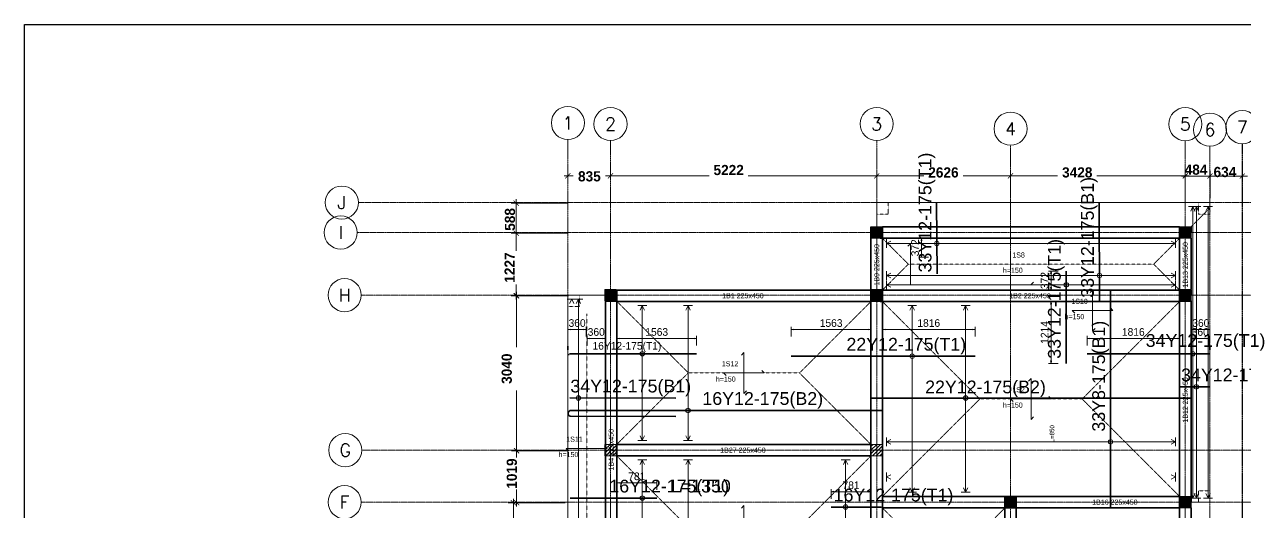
# Model space of a CAD drawing. Header units: inches. Extents: x 23 to 2032867, y 13 to 664695.
# Drawn here: x 1996933 to 2020849, y 361770 to 371302 of the extents above; entities that cross this region are included whole.
import ezdxf
from ezdxf.enums import TextEntityAlignment as Align

# ---------------------------------------------------------------- set-up
doc = ezdxf.new("R2010")
doc.units = ezdxf.units.IN
doc.header["$MEASUREMENT"] = 0
doc.linetypes.add('CENTER2', pattern=[0.7, 0.5, -0.1, 0, -0.1])
doc.linetypes.add('HIDDEN2', pattern=[0.1875, 0.125, -0.0625])
for name, color, linetype, lineweight in [('Axis_1', 8, 'CENTER2', 0), ('Axis_2', 8, 'CENTER2', 0), ('AxisBalloons_1', 150, 'ByLayer', 0), ('AxisBalloons_2', 150, 'ByLayer', 0), ('AxisText_1', 18, 'ByLayer', 0), ('AxisText_2', 18, 'ByLayer', 0), ('BeamText', 96, 'ByLayer', 0), ('ColHatch', 11, 'ByLayer', 0), ('Column', 1, 'ByLayer', 0), ('Dim', 5, 'ByLayer', 0), ('RBar_BOT', 18, 'ByLayer', 0), ('RBar_TOP', 18, 'ByLayer', 0), ('RBarLabel_TOP', 6, 'ByLayer', 0), ('RBarLenText_TOP', 8, 'ByLayer', 0), ('RBarSpanLines', 5, 'ByLayer', 0), ('S-_ANOT----_D', 5, 'ByLayer', 0), ('Slab', 5, 'ByLayer', 0), ('SlabEdge', 5, 'ByLayer', 0), ('SlabText', 5, 'ByLayer', 0), ('SlabYieldLine', 11, 'HIDDEN2', 0), ('TRColumn', 5, 'HIDDEN2', 0)]:
    doc.layers.add(name, color=color, linetype=linetype, lineweight=lineweight)
for name, color, linetype in [('BEAM', 5, 'Continuous'), ('Dimensioning - General', 7, 'Continuous'), ('dimensions', 1, 'Continuous')]:
    doc.layers.add(name, color=color, linetype=linetype)
doc.styles.add('AxisText_1', font='ROMANC', dxfattribs={"height": 50})
doc.styles.add('AxisText_2', font='ROMANC', dxfattribs={"height": 50})
doc.styles.add('BeamText', font='TXT', dxfattribs={"height": 1000})
doc.styles.add('City', font='cityb___.ttf', dxfattribs={"height": 200})
doc.styles.add('Dim', font='TXT', dxfattribs={"height": 1000})
doc.styles.add('RBarLabel_TOP', font='TXT', dxfattribs={"height": 20})
doc.styles.add('RBarLenText_TOP', font='TXT', dxfattribs={"height": 17.5})
doc.styles.add('SlabText', font='TXT', dxfattribs={"height": 1000})
doc.styles.get("Standard").update_dxf_attribs({"font": 'arial.ttf'})
doc.dimstyles.new('Copy of atus', dxfattribs={"dimtxt": 250, "dimasz": 100, "dimexe": 100, "dimexo": 100, "dimgap": 100, "dimtad": 1, "dimdec": 0, "dimdsep": 46, "dimtxsty": 'City', "dimblk1": 'ARCHTICK', "dimblk2": 'ARCHTICK', "dimsah": 1, "dimcen": 0, "dimdle": 75, "dimclrd": 6, "dimclre": 6, "dimclrt": 5, "dimadec": 0, "dimazin": 0, "dimtfac": 1, "dimtdec": 0, "dimtix": 1, "dimtmove": 2, "dimatfit": 3, "dimldrblk": 'ARCHTICK', "dimfxl": 100, "dimtolj": 1, "dimtzin": 0, "dimlwd": 5, "dimlwe": 5, "dimarcsym": 0})

# ---------------------------------------------------------------- blocks, each defined once
blk = doc.blocks.new('PCDIM_ARROW')
at = {"layer": 'Dim'}
blk.add_hatch(color=256, dxfattribs=at).paths.add_polyline_path([(0, 0), (-1, 0.1667), (-1, -0.1667)], flags=0)
blk.add_hatch(color=256, dxfattribs=at).paths.add_polyline_path([(0, 0), (-1, 0.1667), (-1, -0.1667)], flags=0)
blk.add_hatch(color=256, dxfattribs=at).paths.add_polyline_path([(0, 0), (-1, 0.1667), (-1, -0.1667)], flags=0)
blk.add_hatch(color=256, dxfattribs=at).paths.add_polyline_path([(0, 0), (-1, 0.1667), (-1, -0.1667)], flags=0)
at = {"layer": 'S-_ANOT----_D'}
blk.add_hatch(color=256, dxfattribs=at).paths.add_polyline_path([(0, 0), (-1, 0.1667), (-1, -0.1667)], flags=0)
blk.add_hatch(color=256, dxfattribs=at).paths.add_polyline_path([(0, 0), (-1, 0.1667), (-1, -0.1667)], flags=0)
at = {"layer": 'Dim'}
blk.add_lwpolyline([(0, 0), (-1, 0.1667), (-1, -0.1667)], close=True, dxfattribs=at)
blk.add_lwpolyline([(0, 0), (-1, 0.1667), (-1, -0.1667)], close=True, dxfattribs=at)
blk.add_lwpolyline([(0, 0), (-1, 0.1667), (-1, -0.1667)], close=True, dxfattribs=at)
blk.add_lwpolyline([(0, 0), (-1, 0.1667), (-1, -0.1667)], close=True, dxfattribs=at)
at = {"layer": 'S-_ANOT----_D'}
blk.add_lwpolyline([(0, 0), (-1, 0.1667), (-1, -0.1667)], close=True, dxfattribs=at)
blk.add_lwpolyline([(0, 0), (-1, 0.1667), (-1, -0.1667)], close=True, dxfattribs=at)
blk = doc.blocks.new('_ArchTick')
at = {"color": 0, "linetype": 'ByBlock', "const_width": 0.15}
blk.add_lwpolyline([(-0.5, -0.5), (0.5, 0.5)], dxfattribs=at)
blk = doc.blocks.new('*D261')
at = {"layer": 'Defpoints', "color": 0, "linetype": 'Continuous', "transparency": 16777216}
for p in [(2007595, 368336), (2008430, 368333), (2008430, 368265)]:
    blk.add_point(p, dxfattribs=at)
at = {"layer": 'Dimensioning - General', "color": 6, "linetype": 'Continuous', "lineweight": 5, "transparency": 16777216}
for p, q in [((2007520, 368333), (2007700, 368333)), ((2008505, 368333), (2008333, 368333))]:
    blk.add_line(p, q, dxfattribs=at)
at = {"layer": 'Dimensioning - General', "color": 6, "lineweight": 5, "transparency": 16777216}
for p, q in [((2008430, 368365), (2008430, 368433)), ((2007595, 368236), (2007595, 368233))]:
    blk.add_line(p, q, dxfattribs=at)
at = {"layer": 'Dimensioning - General', "color": 6, "linetype": 'Continuous', "lineweight": 5, "transparency": 16777216, "xscale": 100, "yscale": 100, "zscale": 100, "rotation": 180}
blk.add_blockref('_ArchTick', (2007595, 368333), dxfattribs=at)
at = {"layer": 'Dimensioning - General', "color": 6, "linetype": 'Continuous', "lineweight": 5, "transparency": 16777216, "xscale": 100, "yscale": 100, "zscale": 100}
blk.add_blockref('_ArchTick', (2008430, 368333), dxfattribs=at)
at = {"layer": 'Dimensioning - General', "color": 5, "linetype": 'Continuous', "lineweight": 20, "transparency": 16777216, "insert": (2008016, 368322), "char_height": 200, "attachment_point": 5, "style": 'City'}
blk.add_mtext('\\A1;835', dxfattribs=at)
blk = doc.blocks.new('*D262')
at = {"layer": 'Defpoints', "color": 0, "linetype": 'Continuous', "transparency": 16777216}
for p in [(2008430, 368336), (2013652, 368333), (2013652, 367798)]:
    blk.add_point(p, dxfattribs=at)
at = {"layer": 'Dimensioning - General', "color": 6, "linetype": 'Continuous', "lineweight": 5, "transparency": 16777216}
for p, q in [((2008355, 368333), (2010366, 368333)), ((2013727, 368333), (2011130, 368333))]:
    blk.add_line(p, q, dxfattribs=at)
at = {"layer": 'Dimensioning - General', "color": 6, "lineweight": 5, "transparency": 16777216}
for p, q in [((2013652, 367898), (2013652, 368433)), ((2008430, 368236), (2008430, 368233))]:
    blk.add_line(p, q, dxfattribs=at)
at = {"layer": 'Dimensioning - General', "color": 6, "linetype": 'Continuous', "lineweight": 5, "transparency": 16777216, "xscale": 100, "yscale": 100, "zscale": 100, "rotation": 180}
blk.add_blockref('_ArchTick', (2008430, 368333), dxfattribs=at)
at = {"layer": 'Dimensioning - General', "color": 6, "linetype": 'Continuous', "lineweight": 5, "transparency": 16777216, "xscale": 100, "yscale": 100, "zscale": 100}
blk.add_blockref('_ArchTick', (2013652, 368333), dxfattribs=at)
at = {"layer": 'Dimensioning - General', "color": 5, "linetype": 'Continuous', "lineweight": 20, "transparency": 16777216, "insert": (2010748, 368446), "char_height": 200, "attachment_point": 5, "style": 'City'}
blk.add_mtext('\\A1;5222', dxfattribs=at)
blk = doc.blocks.new('*D263')
at = {"layer": 'Defpoints', "color": 0, "linetype": 'Continuous', "transparency": 16777216}
for p in [(2013652, 368336), (2016278, 368333), (2016278, 367798)]:
    blk.add_point(p, dxfattribs=at)
at = {"layer": 'Dimensioning - General', "color": 6, "linetype": 'Continuous', "lineweight": 5, "transparency": 16777216}
for p, q in [((2013577, 368333), (2014576, 368333)), ((2016353, 368333), (2015345, 368333))]:
    blk.add_line(p, q, dxfattribs=at)
at = {"layer": 'Dimensioning - General', "color": 6, "lineweight": 5, "transparency": 16777216}
for p, q in [((2016278, 367898), (2016278, 368433)), ((2013652, 368236), (2013652, 368233))]:
    blk.add_line(p, q, dxfattribs=at)
at = {"layer": 'Dimensioning - General', "color": 6, "linetype": 'Continuous', "lineweight": 5, "transparency": 16777216, "xscale": 100, "yscale": 100, "zscale": 100, "rotation": 180}
blk.add_blockref('_ArchTick', (2013652, 368333), dxfattribs=at)
at = {"layer": 'Dimensioning - General', "color": 6, "linetype": 'Continuous', "lineweight": 5, "transparency": 16777216, "xscale": 100, "yscale": 100, "zscale": 100}
blk.add_blockref('_ArchTick', (2016278, 368333), dxfattribs=at)
at = {"layer": 'Dimensioning - General', "color": 5, "linetype": 'Continuous', "lineweight": 20, "transparency": 16777216, "insert": (2014961, 368399), "char_height": 200, "attachment_point": 5, "style": 'City'}
blk.add_mtext('\\A1;2626', dxfattribs=at)
blk = doc.blocks.new('*D264')
at = {"layer": 'Defpoints', "color": 0, "linetype": 'Continuous', "transparency": 16777216}
for p in [(2016278, 368336), (2019706, 368333), (2019706, 367798)]:
    blk.add_point(p, dxfattribs=at)
at = {"layer": 'Dimensioning - General', "color": 6, "linetype": 'Continuous', "lineweight": 5, "transparency": 16777216}
for p, q in [((2016203, 368333), (2017200, 368333)), ((2019781, 368333), (2017973, 368333))]:
    blk.add_line(p, q, dxfattribs=at)
at = {"layer": 'Dimensioning - General', "color": 6, "lineweight": 5, "transparency": 16777216}
for p, q in [((2019706, 367898), (2019706, 368433)), ((2016278, 368236), (2016278, 368233))]:
    blk.add_line(p, q, dxfattribs=at)
at = {"layer": 'Dimensioning - General', "color": 6, "linetype": 'Continuous', "lineweight": 5, "transparency": 16777216, "xscale": 100, "yscale": 100, "zscale": 100, "rotation": 180}
blk.add_blockref('_ArchTick', (2016278, 368333), dxfattribs=at)
at = {"layer": 'Dimensioning - General', "color": 6, "linetype": 'Continuous', "lineweight": 5, "transparency": 16777216, "xscale": 100, "yscale": 100, "zscale": 100}
blk.add_blockref('_ArchTick', (2019706, 368333), dxfattribs=at)
at = {"layer": 'Dimensioning - General', "color": 5, "linetype": 'Continuous', "lineweight": 20, "transparency": 16777216, "insert": (2017586, 368399), "char_height": 200, "attachment_point": 5, "style": 'City'}
blk.add_mtext('\\A1;3428', dxfattribs=at)
blk = doc.blocks.new('*D265')
at = {"layer": 'Defpoints', "color": 0, "linetype": 'Continuous', "transparency": 16777216}
for p in [(2019706, 368330), (2020190, 368328), (2020190, 367798)]:
    blk.add_point(p, dxfattribs=at)
at = {"layer": 'Dimensioning - General', "color": 6, "linetype": 'Continuous', "lineweight": 5, "transparency": 16777216}
blk.add_line((2019631, 368328), (2020265, 368328), dxfattribs=at)
at = {"layer": 'Dimensioning - General', "color": 6, "lineweight": 5, "transparency": 16777216}
for p, q in [((2020190, 367898), (2020190, 368428)), ((2019706, 368230), (2019706, 368228))]:
    blk.add_line(p, q, dxfattribs=at)
at = {"layer": 'Dimensioning - General', "color": 6, "linetype": 'Continuous', "lineweight": 5, "transparency": 16777216, "xscale": 100, "yscale": 100, "zscale": 100, "rotation": 180}
blk.add_blockref('_ArchTick', (2019706, 368328), dxfattribs=at)
at = {"layer": 'Dimensioning - General', "color": 6, "linetype": 'Continuous', "lineweight": 5, "transparency": 16777216, "xscale": 100, "yscale": 100, "zscale": 100}
blk.add_blockref('_ArchTick', (2020190, 368328), dxfattribs=at)
at = {"layer": 'Dimensioning - General', "color": 5, "linetype": 'Continuous', "lineweight": 20, "transparency": 16777216, "insert": (2019916, 368453), "char_height": 200, "attachment_point": 5, "style": 'City'}
blk.add_mtext('\\A1;484', dxfattribs=at)
blk = doc.blocks.new('*D266')
at = {"layer": 'Defpoints', "color": 0, "linetype": 'Continuous', "transparency": 16777216}
for p in [(2020190, 368330), (2020824, 368328), (2020824, 367798)]:
    blk.add_point(p, dxfattribs=at)
at = {"layer": 'Dimensioning - General', "color": 6, "linetype": 'Continuous', "lineweight": 5, "transparency": 16777216}
for p, q in [((2020190, 368328), (2020090, 368328)), ((2020190, 368328), (2020824, 368328)), ((2020824, 368328), (2020924, 368328))]:
    blk.add_line(p, q, dxfattribs=at)
at = {"layer": 'Dimensioning - General', "color": 6, "lineweight": 5, "transparency": 16777216}
for p, q in [((2020824, 367898), (2020824, 368428)), ((2020190, 368230), (2020190, 368228))]:
    blk.add_line(p, q, dxfattribs=at)
at = {"layer": 'Dimensioning - General', "color": 6, "linetype": 'Continuous', "lineweight": 5, "transparency": 16777216, "xscale": 100, "yscale": 100, "zscale": 100}
blk.add_blockref('_ArchTick', (2020190, 368328), dxfattribs=at)
at = {"layer": 'Dimensioning - General', "color": 6, "linetype": 'Continuous', "lineweight": 5, "transparency": 16777216, "xscale": 100, "yscale": 100, "zscale": 100, "rotation": 180}
blk.add_blockref('_ArchTick', (2020824, 368328), dxfattribs=at)
at = {"layer": 'Dimensioning - General', "color": 5, "linetype": 'Continuous', "lineweight": 20, "transparency": 16777216, "insert": (2020483, 368407), "char_height": 200, "attachment_point": 5, "style": 'City'}
blk.add_mtext('\\A1;634', dxfattribs=at)
blk = doc.blocks.new('*D267')
at = {"layer": 'Defpoints', "color": 0, "linetype": 'Continuous', "transparency": 16777216}
for p in [(2006579, 367798), (2007695, 367798), (2007595, 367210)]:
    blk.add_point(p, dxfattribs=at)
at = {"layer": 'Dimensioning - General', "color": 6, "linetype": 'Continuous', "lineweight": 5, "transparency": 16777216}
blk.add_line((2006579, 367135), (2006579, 367873), dxfattribs=at)
at = {"layer": 'Dimensioning - General', "color": 6, "lineweight": 5, "transparency": 16777216}
for p, q in [((2007595, 367798), (2006479, 367798)), ((2007495, 367210), (2006479, 367210))]:
    blk.add_line(p, q, dxfattribs=at)
at = {"layer": 'Dimensioning - General', "color": 6, "linetype": 'Continuous', "lineweight": 5, "transparency": 16777216, "xscale": 100, "yscale": 100, "zscale": 100}
for p, rotation in [((2006579, 367798), 90), ((2006579, 367210), 270)]:
    blk.add_blockref('_ArchTick', p, dxfattribs=dict(at, rotation=rotation))
at = {"layer": 'Dimensioning - General', "color": 5, "linetype": 'Continuous', "lineweight": 20, "transparency": 16777216, "insert": (2006459, 367479), "char_height": 200, "attachment_point": 5, "rotation": 90, "style": 'City'}
blk.add_mtext('\\A1;588', dxfattribs=at)
blk = doc.blocks.new('*D268')
at = {"layer": 'Defpoints', "color": 0, "linetype": 'Continuous', "transparency": 16777216}
for p in [(2006579, 367210), (2007695, 367210), (2007595, 365983)]:
    blk.add_point(p, dxfattribs=at)
at = {"layer": 'Dimensioning - General', "color": 6, "lineweight": 5, "transparency": 16777216}
for p, q in [((2007595, 367210), (2006479, 367210)), ((2007495, 365983), (2006479, 365983))]:
    blk.add_line(p, q, dxfattribs=at)
at = {"layer": 'Dimensioning - General', "color": 6, "linetype": 'Continuous', "lineweight": 5, "transparency": 16777216}
for p, q in [((2006579, 367285), (2006579, 366865)), ((2006579, 365908), (2006579, 366205))]:
    blk.add_line(p, q, dxfattribs=at)
at = {"layer": 'Dimensioning - General', "color": 6, "linetype": 'Continuous', "lineweight": 5, "transparency": 16777216, "xscale": 100, "yscale": 100, "zscale": 100}
for p, rotation in [((2006579, 367210), 90), ((2006579, 365983), 270)]:
    blk.add_blockref('_ArchTick', p, dxfattribs=dict(at, rotation=rotation))
at = {"layer": 'Dimensioning - General', "color": 5, "linetype": 'Continuous', "lineweight": 20, "transparency": 16777216, "insert": (2006451, 366535), "char_height": 200, "attachment_point": 5, "rotation": 90, "style": 'City'}
blk.add_mtext('\\A1;1227', dxfattribs=at)
blk = doc.blocks.new('*D269')
at = {"layer": 'Defpoints', "color": 0, "linetype": 'Continuous', "transparency": 16777216}
for p in [(2006588, 365983), (2007704, 365983), (2007595, 362944)]:
    blk.add_point(p, dxfattribs=at)
at = {"layer": 'Dimensioning - General', "color": 6, "lineweight": 5, "transparency": 16777216}
for p, q in [((2007604, 365983), (2006488, 365983)), ((2007495, 362944), (2006488, 362944))]:
    blk.add_line(p, q, dxfattribs=at)
at = {"layer": 'Dimensioning - General', "color": 6, "linetype": 'Continuous', "lineweight": 5, "transparency": 16777216}
for p, q in [((2006588, 366058), (2006588, 364977)), ((2006588, 362869), (2006588, 364127))]:
    blk.add_line(p, q, dxfattribs=at)
at = {"layer": 'Dimensioning - General', "color": 6, "linetype": 'Continuous', "lineweight": 5, "transparency": 16777216, "xscale": 100, "yscale": 100, "zscale": 100}
for p, rotation in [((2006588, 365983), 90), ((2006588, 362944), 270)]:
    blk.add_blockref('_ArchTick', p, dxfattribs=dict(at, rotation=rotation))
at = {"layer": 'Dimensioning - General', "color": 5, "linetype": 'Continuous', "lineweight": 20, "transparency": 16777216, "insert": (2006396, 364552), "char_height": 200, "attachment_point": 5, "rotation": 90, "style": 'City'}
blk.add_mtext('\\A1;3040', dxfattribs=at)
blk = doc.blocks.new('*D270')
at = {"layer": 'Defpoints', "color": 0, "linetype": 'Continuous', "transparency": 16777216}
for p in [(2006525, 361925), (2007641, 361925), (2007595, 359974)]:
    blk.add_point(p, dxfattribs=at)
at = {"layer": 'Dimensioning - General', "color": 6, "lineweight": 5, "transparency": 16777216}
for p, q in [((2007541, 361925), (2006425, 361925)), ((2007495, 359974), (2006425, 359974))]:
    blk.add_line(p, q, dxfattribs=at)
at = {"layer": 'Dimensioning - General', "color": 6, "linetype": 'Continuous', "lineweight": 5, "transparency": 16777216}
for p, q in [((2006525, 362000), (2006525, 361285)), ((2006525, 359899), (2006525, 360712))]:
    blk.add_line(p, q, dxfattribs=at)
at = {"layer": 'Dimensioning - General', "color": 6, "linetype": 'Continuous', "lineweight": 5, "transparency": 16777216, "xscale": 100, "yscale": 100, "zscale": 100}
for p, rotation in [((2006525, 361925), 90), ((2006525, 359974), 270)]:
    blk.add_blockref('_ArchTick', p, dxfattribs=dict(at, rotation=rotation))
at = {"layer": 'Dimensioning - General', "color": 5, "linetype": 'Continuous', "lineweight": 20, "transparency": 16777216, "insert": (2006525, 360999), "char_height": 200, "attachment_point": 5, "rotation": 90, "style": 'City'}
blk.add_mtext('\\A1;1951', dxfattribs=at)
blk = doc.blocks.new('*D278')
at = {"layer": 'Defpoints', "color": 0, "linetype": 'Continuous', "transparency": 16777216}
for p in [(2006588, 362944), (2007704, 362944), (2007619, 361925)]:
    blk.add_point(p, dxfattribs=at)
at = {"layer": 'Dimensioning - General', "color": 6, "lineweight": 5, "transparency": 16777216}
for p, q in [((2007604, 362944), (2006488, 362944)), ((2007519, 361925), (2006488, 361925))]:
    blk.add_line(p, q, dxfattribs=at)
at = {"layer": 'Dimensioning - General', "color": 6, "linetype": 'Continuous', "lineweight": 5, "transparency": 16777216}
for p, q in [((2006588, 363019), (2006588, 362809)), ((2006588, 361850), (2006588, 362184))]:
    blk.add_line(p, q, dxfattribs=at)
at = {"layer": 'Dimensioning - General', "color": 6, "linetype": 'Continuous', "lineweight": 5, "transparency": 16777216, "xscale": 100, "yscale": 100, "zscale": 100}
for p, rotation in [((2006588, 362944), 90), ((2006588, 361925), 270)]:
    blk.add_blockref('_ArchTick', p, dxfattribs=dict(at, rotation=rotation))
at = {"layer": 'Dimensioning - General', "color": 5, "linetype": 'Continuous', "lineweight": 20, "transparency": 16777216, "insert": (2006495, 362496), "char_height": 200, "attachment_point": 5, "rotation": 90, "style": 'City'}
blk.add_mtext('\\A1;1019', dxfattribs=at)

msp = doc.modelspace()

# ---------------------------------------------------------------- hatches: boundary and pattern name
at = {"linetype": 'Continuous'}
h = msp.add_hatch(dxfattribs=at)
h.set_pattern_fill('ANSI31', color=1)
h.set_pattern_definition([(45, (1916823.90633, 400891.33424), (-0.08838834765, 0.08838834765), [])])
h.paths.add_polyline_path([(2013764.811, 367333.735), (2013763.494, 367108.735), (2013539.811, 367108.735), (2013539.811, 367332.489)])
h = msp.add_hatch(dxfattribs=at)
h.set_pattern_fill('ANSI31', color=1)
h.set_pattern_definition([(45, (1922877.22633, 400891.33424), (-0.08838834765, 0.08838834765), [])])
h.paths.add_polyline_path([(2019818.131, 367333.735), (2019816.814, 367108.735), (2019593.131, 367108.735), (2019593.131, 367332.489)])
h = msp.add_hatch(dxfattribs=at)
h.set_pattern_fill('ANSI31', color=1)
h.set_pattern_definition([(45, (1911614.49433, 399652.29424), (-0.08838834765, 0.08838834765), [])])
h.paths.add_polyline_path([(2008555.399, 366094.695), (2008554.082, 365869.695), (2008330.399, 365869.695), (2008330.399, 366093.449)])
h = msp.add_hatch(dxfattribs=at)
h.set_pattern_fill('ANSI31', color=1)
h.set_pattern_definition([(45, (1916823.90633, 399652.29424), (-0.08838834765, 0.08838834765), [])])
h.paths.add_polyline_path([(2013764.811, 366094.695), (2013763.494, 365869.695), (2013539.811, 365869.695), (2013539.811, 366093.449)])
h = msp.add_hatch(dxfattribs=at)
h.set_pattern_fill('ANSI31', color=1)
h.set_pattern_definition([(45, (1922877.22633, 399652.29424), (-0.08838834765, 0.08838834765), [])])
h.paths.add_polyline_path([(2019818.131, 366094.695), (2019816.814, 365869.695), (2019593.131, 365869.695), (2019593.131, 366093.449)])
h = msp.add_hatch(dxfattribs=at)
h.set_pattern_fill('ANSI31', color=1)
h.set_pattern_definition([(45, (1919449.65633, 395605.96424), (-0.08838834765, 0.08838834765), [])])
h.paths.add_polyline_path([(2016390.561, 362048.365), (2016389.244, 361823.365), (2016165.561, 361823.365), (2016165.561, 362047.119)])
h = msp.add_hatch(dxfattribs=at)
h.set_pattern_fill('ANSI31', color=1)
h.set_pattern_definition([(45, (1922877.22633, 395605.96424), (-0.08838834765, 0.08838834765), [])])
h.paths.add_polyline_path([(2019818.131, 362048.365), (2019816.814, 361823.365), (2019593.131, 361823.365), (2019593.131, 362047.119)])

# ---------------------------------------------------------------- linework, layer by layer
for points in [[(2013764.811, 367333.735), (2013763.494, 367108.735), (2013539.811, 367108.735), (2013539.811, 367332.489), (2013764.811, 367333.735)], [(2019818.131, 367333.735), (2019816.814, 367108.735), (2019593.131, 367108.735), (2019593.131, 367332.489), (2019818.131, 367333.735)], [(2008555.399, 366094.695), (2008554.082, 365869.695), (2008330.399, 365869.695), (2008330.399, 366093.449), (2008555.399, 366094.695)], [(2013764.811, 366094.695), (2013763.494, 365869.695), (2013539.811, 365869.695), (2013539.811, 366093.449), (2013764.811, 366094.695)], [(2019818.131, 366094.695), (2019816.814, 365869.695), (2019593.131, 365869.695), (2019593.131, 366093.449), (2019818.131, 366094.695)], [(2016390.561, 362048.365), (2016389.244, 361823.365), (2016165.561, 361823.365), (2016165.561, 362047.119), (2016390.561, 362048.365)], [(2019818.131, 362048.365), (2019816.814, 361823.365), (2019593.131, 361823.365), (2019593.131, 362047.119), (2019818.131, 362048.365)]]:
    msp.add_lwpolyline(points, dxfattribs=at)
at = {"linetype": 'Continuous', "lineweight": 30}
msp.add_arc((2007659.695, 363675.129), 60.125, 111.5999357, 248.4000643, dxfattribs=at)
at = {"layer": 'Axis_1'}
for p, q in [((2003484.71, 367808.855), (2024853.381, 367808.855)), ((2003462.782, 367221.235), (2024988.701, 367221.235)), ((2003539.668, 365994.695), (2024980.311, 365994.695)), ((2003552.152, 362954.995), (2024992.801, 362954.995)), ((2003539.668, 361935.865), (2024539.671, 361935.865))]:
    msp.add_line(p, q, dxfattribs=at)
at = {"layer": 'Axis_2'}
for p, q in [((2007595.009, 350932.116), (2007595.009, 369044.595)), ((2008430.399, 350948.933), (2008430.399, 369023.825)), ((2013652.311, 350928.865), (2013652.311, 369024.685)), ((2016278.061, 350938.471), (2016278.061, 368931.905)), ((2019705.631, 350950.249), (2019705.631, 369022.515)), ((2020189.811, 351050.098), (2020189.811, 368912.635))]:
    msp.add_line(p, q, dxfattribs=at)
at = {"layer": 'Axis_2', "lineweight": -3}
msp.add_line((2020824.161, 350955.601), (2020824.161, 368961.305), dxfattribs=at)
at = {"layer": 'AxisBalloons_1'}
for centre in [(2003159.71, 367808.855), (2003137.782, 367221.235), (2003214.668, 365994.695), (2003227.152, 362954.995), (2003214.668, 361935.865)]:
    msp.add_circle(centre, 325, dxfattribs=at)
at = {"layer": 'AxisBalloons_2'}
for centre in [(2007595.009, 369369.595), (2008430.399, 369348.825), (2013652.311, 369349.685), (2016278.061, 369256.905), (2019705.631, 369347.515), (2020189.811, 369237.635), (2020824.161, 369286.305)]:
    msp.add_circle(centre, 325, dxfattribs=at)
at = {"layer": 'BEAM', "linetype": 'Continuous', "lineweight": 30}
for p, q in [((2013764.811, 367333.735), (2019593.131, 367333.735)), ((2013539.811, 366107.195), (2013539.811, 367108.735)), ((2013764.811, 366107.195), (2013764.811, 367108.735)), ((2013764.811, 367108.735), (2019593.131, 367108.735)), ((2019593.131, 366107.195), (2019593.131, 367108.735)), ((2019818.131, 366107.195), (2019818.131, 367108.735)), ((2008542.899, 366094.695), (2013539.811, 366094.695)), ((2013764.811, 366094.695), (2019593.131, 366094.695)), ((2008330.399, 360097.314), (2008330.399, 365882.195)), ((2008555.399, 365869.695), (2013539.811, 365869.695)), ((2008555.399, 360097.314), (2008555.399, 365869.695)), ((2013539.811, 360097.314), (2013539.811, 365869.695)), ((2013764.811, 365869.695), (2019593.131, 365869.695)), ((2013764.811, 360097.314), (2013764.811, 365869.695)), ((2019593.131, 362048.365), (2019593.131, 365869.695)), ((2019818.131, 362048.365), (2019818.131, 365882.195)), ((2008555.399, 363067.495), (2013539.811, 363067.495)), ((2008555.399, 362842.495), (2013539.811, 362842.495)), ((2013764.811, 362048.365), (2019593.131, 362048.365)), ((2013764.811, 361823.365), (2019593.131, 361823.365)), ((2016165.561, 357697.589), (2016165.561, 361823.365)), ((2016390.561, 357697.589), (2016390.561, 361823.365)), ((2019593.131, 359421.358), (2019593.131, 361823.365)), ((2019818.131, 359421.358), (2019818.131, 361823.365))]:
    msp.add_line(p, q, dxfattribs=at)
at = {"layer": 'ColHatch', "linetype": 'Continuous'}
for p, q in [((2013539.811, 367267.365), (2013606.181, 367333.735)), ((2013539.811, 367196.654), (2013676.892, 367333.735)), ((2013539.811, 367125.943), (2013747.603, 367333.735)), ((2013593.313, 367108.735), (2013764.811, 367280.233)), ((2013664.024, 367108.735), (2013764.811, 367209.522)), ((2013734.735, 367108.735), (2013764.811, 367138.811)), ((2019593.131, 367310.277), (2019616.589, 367333.735)), ((2019593.131, 367239.566), (2019687.3, 367333.735)), ((2019593.131, 367168.856), (2019758.01, 367333.735)), ((2019603.721, 367108.735), (2019818.131, 367323.145)), ((2019674.432, 367108.735), (2019818.131, 367252.434)), ((2019745.143, 367108.735), (2019818.131, 367181.723)), ((2019815.853, 367108.735), (2019818.131, 367111.013)), ((2008317.899, 366075.961), (2008349.133, 366107.195)), ((2008317.899, 366005.251), (2008419.843, 366107.195)), ((2008317.899, 365934.54), (2008490.554, 366107.195)), ((2008336.265, 365882.195), (2008542.899, 366088.829)), ((2008406.975, 365882.195), (2008542.899, 366018.119)), ((2008477.686, 365882.195), (2008542.899, 365947.408)), ((2013539.811, 366065.283), (2013581.723, 366107.195)), ((2013539.811, 365994.572), (2013652.434, 366107.195)), ((2013539.811, 365923.862), (2013723.144, 366107.195)), ((2013568.855, 365882.195), (2013764.811, 366078.151)), ((2013639.566, 365882.195), (2013764.811, 366007.44)), ((2013710.276, 365882.195), (2013764.811, 365936.73)), ((2019593.131, 366037.485), (2019662.841, 366107.195)), ((2019593.131, 365966.774), (2019733.552, 366107.195)), ((2019593.131, 365896.063), (2019804.263, 366107.195)), ((2019649.973, 365882.195), (2019818.131, 366050.353)), ((2019720.684, 365882.195), (2019818.131, 365979.642)), ((2019791.395, 365882.195), (2019818.131, 365908.931)), ((2008317.899, 363035.402), (2008349.992, 363067.495)), ((2008317.899, 362964.692), (2008420.702, 363067.495)), ((2008317.899, 362893.981), (2008491.413, 363067.495)), ((2008337.124, 362842.495), (2008542.899, 363048.27)), ((2013539.811, 363024.724), (2013582.582, 363067.495)), ((2013539.811, 362954.013), (2013653.293, 363067.495)), ((2013539.811, 362883.303), (2013724.003, 363067.495)), ((2008407.835, 362842.495), (2008542.899, 362977.559)), ((2008478.545, 362842.495), (2008542.899, 362906.849)), ((2013569.714, 362842.495), (2013764.811, 363037.592)), ((2013640.425, 362842.495), (2013764.811, 362966.881)), ((2013711.136, 362842.495), (2013764.811, 362896.17)), ((2016165.561, 362044.229), (2016169.697, 362048.365)), ((2016165.561, 361973.519), (2016240.407, 362048.365)), ((2016165.561, 361902.808), (2016311.118, 362048.365)), ((2016165.561, 361832.097), (2016381.829, 362048.365)), ((2016227.54, 361823.365), (2016390.561, 361986.386)), ((2016298.25, 361823.365), (2016390.561, 361915.676)), ((2019593.131, 362006.976), (2019634.52, 362048.365)), ((2019593.131, 361936.265), (2019705.231, 362048.365)), ((2019593.131, 361865.555), (2019775.941, 362048.365)), ((2019621.652, 361823.365), (2019818.131, 362019.844)), ((2019692.363, 361823.365), (2019818.131, 361949.133)), ((2019763.074, 361823.365), (2019818.131, 361878.422)), ((2016368.961, 361823.365), (2016390.561, 361844.965))]:
    msp.add_line(p, q, dxfattribs=at)
at = {"layer": 'Column'}
for p, q in [((2013764.811, 367333.735), (2013539.811, 367333.735)), ((2013539.811, 367333.735), (2013539.811, 367108.735)), ((2013764.811, 367108.735), (2013764.811, 367333.735)), ((2019818.131, 367333.735), (2019593.131, 367333.735)), ((2019593.131, 367333.735), (2019593.131, 367108.735)), ((2019818.131, 367108.735), (2019818.131, 367333.735)), ((2013539.811, 367108.735), (2013764.811, 367108.735)), ((2019593.131, 367108.735), (2019818.131, 367108.735)), ((2008542.899, 366107.195), (2008317.899, 366107.195)), ((2008317.899, 366107.195), (2008317.899, 365882.195)), ((2008542.899, 365882.195), (2008542.899, 366107.195)), ((2013764.811, 366107.195), (2013539.811, 366107.195)), ((2013539.811, 366107.195), (2013539.811, 365882.195)), ((2013764.811, 365882.195), (2013764.811, 366107.195)), ((2019818.131, 366107.195), (2019593.131, 366107.195)), ((2019593.131, 366107.195), (2019593.131, 365882.195)), ((2019818.131, 365882.195), (2019818.131, 366107.195)), ((2008317.899, 365882.195), (2008542.899, 365882.195)), ((2013539.811, 365882.195), (2013764.811, 365882.195)), ((2019593.131, 365882.195), (2019818.131, 365882.195)), ((2008542.899, 363067.495), (2008317.899, 363067.495)), ((2008317.899, 363067.495), (2008317.899, 362842.495)), ((2008542.899, 362842.495), (2008542.899, 363067.495)), ((2013764.811, 363067.495), (2013539.811, 363067.495)), ((2013539.811, 363067.495), (2013539.811, 362842.495)), ((2013764.811, 362842.495), (2013764.811, 363067.495)), ((2008317.899, 362842.495), (2008542.899, 362842.495)), ((2013539.811, 362842.495), (2013764.811, 362842.495)), ((2016390.561, 362048.365), (2016165.561, 362048.365)), ((2016165.561, 362048.365), (2016165.561, 361823.365)), ((2016390.561, 361823.365), (2016390.561, 362048.365)), ((2019818.131, 362048.365), (2019593.131, 362048.365)), ((2019593.131, 362048.365), (2019593.131, 361823.365)), ((2019818.131, 361823.365), (2019818.131, 362048.365)), ((2016165.561, 361823.365), (2016390.561, 361823.365)), ((2019593.131, 361823.365), (2019818.131, 361823.365))]:
    msp.add_line(p, q, dxfattribs=at)
at = {"layer": 'Dim', "linetype": 'Continuous'}
for p, q in [((2014530.942, 366737.025), (2014530.942, 367108.735)), ((2016846.451, 367108.735), (2017033.951, 367108.735)), ((2014480.942, 366737.025), (2014668.442, 366737.025)), ((2017021.451, 366466.405), (2017208.951, 366466.405)), ((2017071.451, 366094.695), (2017071.451, 366466.405)), ((2017021.451, 366094.695), (2017208.951, 366094.695)), ((2017021.451, 365869.695), (2017208.951, 365869.695)), ((2017071.451, 364655.795), (2017071.451, 365869.695)), ((2007595.009, 365370.355), (2007595.009, 365182.855)), ((2007595.009, 365320.355), (2007955.009, 365320.355)), ((2007955.009, 365370.355), (2007955.009, 365182.855)), ((2011976.99, 365370.355), (2011976.99, 365182.855)), ((2011976.99, 365320.355), (2013539.811, 365320.355)), ((2013539.811, 365370.355), (2013539.811, 365182.855)), ((2013764.811, 365370.355), (2013764.811, 365182.855)), ((2013764.811, 365320.355), (2015580.811, 365320.355)), ((2015580.811, 365370.355), (2015580.811, 365182.855)), ((2019829.811, 365370.355), (2019829.811, 365182.855)), ((2019829.811, 365320.355), (2020189.811, 365320.355)), ((2020189.811, 365370.355), (2020189.811, 365182.855)), ((2007970.399, 365195.355), (2007970.399, 365007.855)), ((2007970.399, 365145.355), (2008330.399, 365145.355)), ((2008330.399, 365195.355), (2008330.399, 365007.855)), ((2008555.399, 365195.355), (2008555.399, 365007.855)), ((2008555.399, 365145.355), (2010118.224, 365145.355)), ((2010118.224, 365195.355), (2010118.224, 365007.855)), ((2017777.141, 365195.355), (2017777.141, 365007.855)), ((2017777.141, 365145.355), (2019593.131, 365145.355)), ((2019593.131, 365195.355), (2019593.131, 365007.855)), ((2019818.131, 365195.355), (2019818.131, 365007.855)), ((2019818.131, 365145.355), (2020178.131, 365145.355)), ((2020178.131, 365195.355), (2020178.131, 365007.855)), ((2017021.451, 364655.795), (2017208.951, 364655.795)), ((2008555.399, 362365.465), (2008555.399, 362177.965)), ((2009336.811, 362365.465), (2009336.811, 362177.965)), ((2008555.399, 362315.465), (2009336.811, 362315.465)), ((2012758.402, 362190.465), (2012758.402, 362002.965)), ((2012758.402, 362140.465), (2013539.811, 362140.465)), ((2013539.811, 362190.465), (2013539.811, 362002.965)), ((2016846.451, 362048.365), (2017033.951, 362048.365))]:
    msp.add_line(p, q, dxfattribs=at)
at = {"layer": 'dimensions', "color": 7}
msp.add_lwpolyline([(2032832.486, 349485.086), (1996933.057, 349485.086), (1996933.057, 371302.137), (2032832.486, 371302.137)], close=True, dxfattribs=at)
at = {"layer": 'RBar_BOT', "color": 0, "lineweight": 35}
for p, q in [((2018021.451, 365869.695), (2018017.01, 367808.855)), ((2018240.201, 361823.365), (2018240.201, 366094.695)), ((2019593.131, 364195.355), (2020189.811, 364195.355)), ((2007634.22, 363977.87), (2009710.518, 363976.605)), ((2013539.811, 363976.605), (2019818.131, 363976.605)), ((2007637.561, 363731.032), (2013764.811, 363732.42)), ((2007637.561, 363619.226), (2009713.859, 363617.961))]:
    msp.add_line(p, q, dxfattribs=at)
at = {"layer": 'RBar_TOP', "color": 0, "lineweight": 35}
for p, q in [((2014835.399, 366410.625), (2014822.579, 367808.855)), ((2017371.451, 364655.795), (2017371.451, 366466.405)), ((2007595.009, 364919.355), (2007595.009, 364992.355)), ((2020189.811, 364992.355), (2020189.811, 364919.355)), ((2007638.399, 364845.355), (2007970.399, 364845.355)), ((2007970.399, 364845.355), (2010118.224, 364845.355)), ((2011976.99, 364796.668), (2015580.811, 364796.668)), ((2017777.141, 364845.355), (2020178.131, 364845.355)), ((2007638.67, 362011.903), (2009336.811, 362015.465)), ((2012758.402, 361840.465), (2013736.811, 361840.465))]:
    msp.add_line(p, q, dxfattribs=at)
at = {"layer": 'RBar_TOP'}
for centre, start, end in [((2020161.811, 364992.355), 359.9999963, 90.0000037), ((2007638.399, 364817.355), 89.9999963, 180.0000037), ((2008358.399, 361987.465), 89.9999963, 180.0000037), ((2013736.811, 361812.465), 359.9999963, 90.0000037)]:
    msp.add_arc(centre, 28, start, end, dxfattribs=at)
at = {"layer": 'RBarSpanLines'}
for p, q in [((2019767.801, 367728.855), (2019942.801, 367728.855)), ((2019811.551, 367641.355), (2019855.301, 367728.855)), ((2019834.701, 367728.855), (2020009.701, 367728.855)), ((2019855.301, 362015.865), (2019855.301, 367728.855)), ((2019855.301, 367728.855), (2019899.051, 367641.355)), ((2019878.451, 367641.355), (2019922.201, 367728.855)), ((2019922.201, 362015.865), (2019922.201, 367728.855)), ((2019922.201, 367728.855), (2019965.951, 367641.355)), ((2020065.141, 367728.855), (2020240.141, 367728.855)), ((2020108.891, 367641.355), (2020152.641, 367728.855)), ((2020152.641, 362015.865), (2020152.641, 367728.855)), ((2020152.641, 367728.855), (2020196.391, 367641.355)), ((2013844.811, 366919.835), (2013844.811, 367094.835)), ((2013844.811, 367007.335), (2013932.311, 367051.085)), ((2019513.131, 367007.335), (2013844.811, 367007.335)), ((2013932.311, 366963.585), (2013844.811, 367007.335)), ((2019513.131, 367007.335), (2019425.631, 367051.085)), ((2019425.631, 366963.585), (2019513.131, 367007.335)), ((2019513.131, 366919.835), (2019513.131, 367094.835)), ((2013844.811, 366291.125), (2013844.811, 366466.125)), ((2013844.811, 366378.625), (2013932.311, 366422.375)), ((2019513.131, 366378.625), (2019425.631, 366422.375)), ((2019513.131, 366291.125), (2019513.131, 366466.125)), ((2019513.131, 366378.625), (2013844.811, 366378.625)), ((2013932.311, 366334.875), (2013844.811, 366378.625)), ((2013844.811, 366108.595), (2013844.811, 366283.595)), ((2013844.811, 366196.095), (2013932.311, 366239.845)), ((2019513.131, 366196.095), (2013844.811, 366196.095)), ((2013932.311, 366152.345), (2013844.811, 366196.095)), ((2019425.631, 366334.875), (2019513.131, 366378.625)), ((2019513.131, 366196.095), (2019425.631, 366239.845)), ((2019425.631, 366152.345), (2019513.131, 366196.095)), ((2019513.131, 366108.595), (2019513.131, 366283.595)), ((2007581.048, 365914.695), (2007756.048, 365914.695)), ((2007624.798, 365827.195), (2007668.548, 365914.695)), ((2007668.548, 365914.695), (2007712.298, 365827.195)), ((2007713.418, 365914.695), (2007888.418, 365914.695)), ((2007757.168, 365827.195), (2007800.918, 365914.695)), ((2007800.918, 360064.814), (2007800.918, 365914.695)), ((2007800.918, 365914.695), (2007844.668, 365827.195)), ((2008966.341, 365789.695), (2009141.341, 365789.695)), ((2009010.091, 365702.195), (2009053.841, 365789.695)), ((2009053.841, 363147.495), (2009053.841, 365789.695)), ((2009053.841, 365789.695), (2009097.591, 365702.195)), ((2009863.536, 365789.695), (2010038.536, 365789.695)), ((2009907.286, 365702.195), (2009951.036, 365789.695)), ((2009951.036, 363147.495), (2009951.036, 365789.695)), ((2009951.036, 365789.695), (2009994.786, 365702.195)), ((2014260.141, 365789.695), (2014435.141, 365789.695)), ((2014303.891, 365702.195), (2014347.641, 365789.695)), ((2014347.641, 362128.365), (2014347.641, 365789.695)), ((2014347.641, 365789.695), (2014391.391, 365702.195)), ((2015309.241, 365789.695), (2015484.241, 365789.695)), ((2015352.991, 365702.195), (2015396.741, 365789.695)), ((2015396.741, 362128.365), (2015396.741, 365789.695)), ((2015396.741, 365789.695), (2015440.491, 365702.195)), ((2008966.341, 363147.495), (2009141.341, 363147.495)), ((2009010.091, 363234.995), (2009053.841, 363147.495)), ((2009053.841, 363147.495), (2009097.591, 363234.995)), ((2009863.536, 363147.495), (2010038.536, 363147.495)), ((2009907.286, 363234.995), (2009951.036, 363147.495)), ((2009951.036, 363147.495), (2009994.786, 363234.995)), ((2013844.811, 363030.835), (2013844.811, 363205.835)), ((2013844.811, 363118.335), (2013932.311, 363162.085)), ((2019513.131, 363118.335), (2013844.811, 363118.335)), ((2013932.311, 363074.585), (2013844.811, 363118.335)), ((2019513.131, 363118.335), (2019425.631, 363162.085)), ((2019425.631, 363074.585), (2019513.131, 363118.335)), ((2019513.131, 363030.835), (2019513.131, 363205.835)), ((2008966.341, 362762.495), (2009141.341, 362762.495)), ((2009010.091, 362674.995), (2009053.841, 362762.495)), ((2009053.841, 360177.314), (2009053.841, 362762.495)), ((2009053.841, 362762.495), (2009097.591, 362674.995)), ((2009863.536, 362762.495), (2010038.536, 362762.495)), ((2009907.286, 362674.995), (2009951.036, 362762.495)), ((2009951.036, 360177.314), (2009951.036, 362762.495)), ((2009951.036, 362762.495), (2009994.786, 362674.995)), ((2012953.872, 362762.495), (2013128.872, 362762.495)), ((2012997.622, 362674.995), (2013041.372, 362762.495)), ((2013041.372, 360177.314), (2013041.372, 362762.495)), ((2013041.372, 362762.495), (2013085.122, 362674.995)), ((2013844.811, 362343.005), (2013844.811, 362518.005)), ((2013844.811, 362430.505), (2013932.311, 362474.255)), ((2013932.311, 362386.755), (2013844.811, 362430.505)), ((2019513.131, 362430.505), (2019425.631, 362474.255)), ((2019425.631, 362386.755), (2019513.131, 362430.505)), ((2019513.131, 362343.005), (2019513.131, 362518.005)), ((2014260.141, 362128.365), (2014435.141, 362128.365)), ((2014303.891, 362215.865), (2014347.641, 362128.365)), ((2014347.641, 362128.365), (2014391.391, 362215.865)), ((2015309.241, 362128.365), (2015484.241, 362128.365)), ((2015352.991, 362215.865), (2015396.741, 362128.365)), ((2015396.741, 362128.365), (2015440.491, 362215.865)), ((2019811.551, 362103.365), (2019855.301, 362015.865)), ((2019855.301, 362015.865), (2019899.051, 362103.365)), ((2019878.451, 362103.365), (2019922.201, 362015.865)), ((2019922.201, 362015.865), (2019965.951, 362103.365)), ((2020108.891, 362103.365), (2020152.641, 362015.865)), ((2020152.641, 362015.865), (2020196.391, 362103.365)), ((2019767.801, 362015.865), (2019942.801, 362015.865)), ((2019834.701, 362015.865), (2020009.701, 362015.865)), ((2020065.141, 362015.865), (2020240.141, 362015.865))]:
    msp.add_line(p, q, dxfattribs=at)
for centre in [(2014830.942, 367007.335), (2018021.451, 366378.625), (2017371.451, 366196.095), (2009053.841, 364845.355), (2014347.641, 364796.668), (2019855.301, 364845.355), (2007800.918, 363976.605), (2015396.741, 363976.605), (2019922.201, 364195.355), (2009951.036, 363732.42), (2018240.201, 363118.335), (2009053.841, 362015.465), (2013041.372, 361840.465)]:
    msp.add_circle(centre, 43.75, dxfattribs=at)
at = {"layer": 'Slab', "linetype": 'Continuous'}
for p, q in [((2014263.962, 366952.215), (2014313.462, 367001.715)), ((2014313.462, 366201.715), (2014313.462, 367001.715)), ((2016728.471, 366251.215), (2016678.971, 366201.715)), ((2017837.251, 366043.325), (2017886.751, 366092.825)), ((2017886.751, 365292.825), (2017886.751, 366092.825)), ((2017486.751, 365692.825), (2018286.751, 365692.825)), ((2017536.251, 365643.325), (2017486.751, 365692.825)), ((2018237.251, 365742.315), (2018286.751, 365692.825)), ((2017936.251, 365342.315), (2017886.751, 365292.825)), ((2010998.109, 364819.095), (2011047.606, 364868.595)), ((2011047.606, 364068.595), (2011047.606, 364868.595)), ((2011398.109, 364518.095), (2011447.606, 364468.595)), ((2010647.606, 364468.595), (2011447.606, 364468.595)), ((2010697.104, 364419.095), (2010647.606, 364468.595)), ((2016629.471, 364309.535), (2016678.971, 364359.035)), ((2016678.971, 363559.035), (2016678.971, 364359.035)), ((2011097.104, 364118.095), (2011047.606, 364068.595)), ((2017029.471, 364008.525), (2017078.971, 363959.035)), ((2016278.971, 363959.035), (2017078.971, 363959.035)), ((2016328.471, 363909.535), (2016278.971, 363959.035)), ((2016728.471, 363608.525), (2016678.971, 363559.035)), ((2007562.704, 362989.755), (2008362.704, 362989.755)), ((2007612.202, 362940.255), (2007562.704, 362989.755)), ((2008313.206, 363039.255), (2008362.704, 362989.755)), ((2010998.109, 361820.405), (2011047.606, 361869.905)), ((2011047.606, 361069.905), (2011047.606, 361869.905))]:
    msp.add_line(p, q, dxfattribs=at)
at = {"layer": 'SlabEdge'}
for p, q in [((2020189.811, 367808.855), (2013652.311, 367808.855)), ((2013652.311, 367808.855), (2013652.311, 367333.735)), ((2008330.399, 365994.695), (2007595.009, 365994.695)), ((2007595.009, 365994.695), (2007595.009, 359984.814)), ((2019818.131, 361935.865), (2020189.811, 361935.865))]:
    msp.add_line(p, q, dxfattribs=at)
at = {"layer": 'SlabYieldLine'}
for p, q in [((2019818.131, 367333.735), (2020189.811, 367705.415)), ((2013764.811, 367108.735), (2014271.831, 366601.715)), ((2019593.131, 367108.735), (2019086.111, 366601.715)), ((2013764.811, 366094.695), (2014271.831, 366601.715)), ((2019086.111, 366601.715), (2014271.831, 366601.715)), ((2019593.131, 366094.695), (2019086.111, 366601.715)), ((2008555.399, 365869.695), (2009956.498, 364468.595)), ((2013539.811, 365869.695), (2012138.714, 364468.595)), ((2013764.811, 365869.695), (2015675.481, 363959.035)), ((2019593.131, 365869.695), (2017682.471, 363959.035)), ((2007962.704, 365626.995), (2007962.704, 360352.509)), ((2008555.399, 363067.495), (2009956.498, 364468.595)), ((2012138.714, 364468.595), (2009956.498, 364468.595)), ((2013539.811, 363067.495), (2012138.714, 364468.595)), ((2013764.811, 362048.365), (2015675.481, 363959.035)), ((2017682.471, 363959.035), (2015675.481, 363959.035)), ((2019593.131, 362048.365), (2017682.471, 363959.035)), ((2008555.399, 362842.495), (2009927.99, 361469.905)), ((2013539.811, 362842.495), (2012167.224, 361469.905)), ((2013764.811, 361823.365), (2014965.191, 360622.995)), ((2016165.561, 361823.365), (2014965.191, 360622.995))]:
    msp.add_line(p, q, dxfattribs=at)
at = {"layer": 'TRColumn'}
for p, q in [((2013877.311, 367808.855), (2013652.311, 367808.855)), ((2013652.311, 367808.855), (2013652.311, 367583.855)), ((2013877.311, 367583.855), (2013877.311, 367808.855)), ((2020189.811, 367808.855), (2019964.811, 367808.855)), ((2019964.811, 367808.855), (2019964.811, 367583.855)), ((2020189.811, 367583.855), (2020189.811, 367808.855)), ((2013652.311, 367583.855), (2013877.311, 367583.855)), ((2019964.811, 367583.855), (2020189.811, 367583.855)), ((2007820.009, 365994.695), (2007595.009, 365994.695)), ((2007595.009, 365994.695), (2007595.009, 365769.695)), ((2007820.009, 365769.695), (2007820.009, 365994.695)), ((2007595.009, 365769.695), (2007820.009, 365769.695)), ((2020189.811, 362160.865), (2019964.811, 362160.865)), ((2019964.811, 362160.865), (2019964.811, 361935.865)), ((2020189.811, 361935.865), (2020189.811, 362160.865)), ((2019964.811, 361935.865), (2020189.811, 361935.865))]:
    msp.add_line(p, q, dxfattribs=at)

# ---------------------------------------------------------------- block references
at = {"layer": 'Dim', "xscale": 50, "yscale": 50, "zscale": 50}
for p, rotation in [((2014530.942, 367108.735), 90), ((2014530.942, 366737.025), 270), ((2017071.451, 366466.405), 90), ((2017071.451, 366094.695), 270), ((2017071.451, 365869.695), 90), ((2007595.009, 365320.355), 180), ((2011976.99, 365320.355), 180), ((2013764.811, 365320.355), 180), ((2019829.811, 365320.355), 180), ((2007970.399, 365145.355), 180), ((2008555.399, 365145.355), 180), ((2017777.141, 365145.355), 180), ((2019818.131, 365145.355), 180), ((2017071.451, 364655.795), 270), ((2008555.399, 362315.465), 180), ((2012758.402, 362140.465), 180)]:
    msp.add_blockref('PCDIM_ARROW', p, dxfattribs=dict(at, rotation=rotation))
for p in [(2007955.009, 365320.355), (2013539.811, 365320.355), (2015580.811, 365320.355), (2020189.811, 365320.355), (2008330.399, 365145.355), (2010118.224, 365145.355), (2019593.131, 365145.355), (2020178.131, 365145.355), (2009336.811, 362315.465), (2013539.811, 362140.465)]:
    msp.add_blockref('PCDIM_ARROW', p, dxfattribs=at)

# ---------------------------------------------------------------- texts
at = {"color": 0}
for s, p in [('33Y12-175(T1)', (2014800.399, 366439.065)), ('33Y12-175(B1)', (2017986.451, 365942.895)), ('33Y12-175(T1)', (2017336.451, 364746.325)), ('33Y8-175(B1)', (2018205.201, 363318.335))]:
    msp.add_text(s, height=250, rotation=90, dxfattribs=at).set_placement(p, align=Align.BOTTOM_LEFT)
for s, p in [('34Y12-175(T1)', (2018928.339, 364905.136)), ('22Y12-175(T1)', (2013058.136, 364831.668)), ('34Y12-175(B1)', (2019622.961, 364230.355)), ('34Y12-175(B1)', (2007643.029, 364011.605)), ('22Y12-175(B2)', (2014601.992, 363994.269)), ('16Y12-175(B2)', (2010232.444, 363767.42)), ('16Y12-175(T1)', (2008407.32, 362050.465)), ('L=1350', (2009615.653, 362050.465)), ('16Y12-175(T1)', (2012807.322, 361875.465))]:
    msp.add_text(s, height=250, dxfattribs=at).set_placement(p, align=Align.BOTTOM_LEFT)
at = {"layer": 'AxisText_1', "color": 7, "linetype": 'Continuous', "style": 'AxisText_1'}
for s, p in [('J', (2003159.71, 367808.855)), ('I', (2003137.782, 367221.235)), ('H', (2003214.668, 365994.695)), ('G', (2003227.152, 362954.995)), ('F', (2003214.668, 361935.865))]:
    msp.add_text(s, height=250, dxfattribs=at).set_placement(p, align=Align.MIDDLE_CENTER)
at = {"layer": 'AxisText_2', "color": 0, "linetype": 'Continuous', "style": 'AxisText_2'}
for s, p in [('1', (2007595.009, 369369.595)), ('2', (2008430.399, 369348.825)), ('3', (2013652.311, 369349.685)), ('4', (2016278.061, 369256.905)), ('5', (2019705.631, 369347.515)), ('6', (2020189.811, 369237.635)), ('7', (2020824.161, 369286.305))]:
    msp.add_text(s, height=250, dxfattribs=at).set_placement(p, align=Align.MIDDLE_CENTER)
at = {"layer": 'BeamText', "linetype": 'Continuous', "style": 'BeamText'}
for s, p in [('1B9 225x450 ', (2013652.311, 366607.965)), ('1B13 225x450 ', (2019705.631, 366607.965)), ('1B12 225x450 ', (2019705.631, 363959.035)), ('1B4 225x450 ', (2008442.899, 362983.505))]:
    msp.add_text(s, height=100, rotation=90, dxfattribs=at).set_placement(p, align=Align.MIDDLE_CENTER)
for s, p in [('1B1 225x450 ', (2011047.606, 365982.195)), ('1B2 225x450 ', (2016678.971, 365982.195)), ('1B27 225x450 ', (2011047.606, 362954.995)), ('1B16 225x450 ', (2018343.544, 361935.865))]:
    msp.add_text(s, height=100, dxfattribs=at).set_placement(p, align=Align.MIDDLE_CENTER)
at = {"layer": 'Dim', "color": 7, "linetype": 'Continuous', "char_height": 150, "width": 10, "attachment_point": 8, "rotation": 90, "style": 'Dim'}
for s, insert in [('372', (2014480.942, 366922.885)), ('372', (2017021.451, 366280.555)), ('1214', (2017021.451, 365262.745))]:
    msp.add_mtext(s, dxfattribs=dict(at, insert=insert))
at = {"layer": 'Dim', "color": 7, "linetype": 'Continuous', "char_height": 150, "width": 10, "attachment_point": 8, "style": 'Dim'}
for s, insert in [('360', (2007775.009, 365370.355)), ('1563', (2012758.402, 365370.355)), ('1816', (2014672.811, 365370.355)), ('360', (2020009.811, 365370.355)), ('360', (2008150.399, 365195.355)), ('1563', (2009336.811, 365195.355)), ('1816', (2018685.131, 365195.355)), ('360', (2019998.131, 365195.355)), ('781', (2008946.105, 362365.465)), ('781', (2013149.108, 362190.465))]:
    msp.add_mtext(s, dxfattribs=dict(at, insert=insert))
at = {"layer": 'RBarLabel_TOP', "linetype": 'Continuous', "style": 'RBarLabel_TOP'}
msp.add_text('16Y12-175(T1)', height=150, dxfattribs=at).set_placement((2008077.79, 364880.355), align=Align.BOTTOM_LEFT)
at = {"layer": 'RBarLenText_TOP', "linetype": 'Continuous', "style": 'RBarLenText_TOP'}
msp.add_text('L=850', height=87.5, rotation=90, dxfattribs=at).set_placement((2017161.451, 363106.635), align=Align.BOTTOM_LEFT)
at = {"layer": 'SlabText', "linetype": 'Continuous', "style": 'SlabText'}
for s, p in [('1S8', (2016312.311, 366701.715)), ('h=150', (2016128.971, 366401.715)), ('1S10', (2017470.091, 365792.825)), ('h=150', (2017336.751, 365492.825)), ('1S12', (2010614.273, 364568.595)), ('h=150', (2010497.606, 364268.595)), ('1S2', (2016312.311, 364059.035)), ('h=150', (2016128.971, 363759.035)), ('1S11', (2007562.704, 363089.755)), ('h=150', (2007412.704, 362789.755))]:
    msp.add_text(s, height=100, dxfattribs=at).set_placement(p, align=Align.BOTTOM_LEFT)

# ---------------------------------------------------------------- dimensions: what is measured, and where the dimension line sits
at = {"layer": 'Dimensioning - General', "color": 151, "linetype": 'Continuous', "lineweight": 20, "true_color": 0x80c2ff}
for base, p1, p2, picture, middle in [((2013652.311, 368333.256), (2008430.399, 368335.505), (2013652.311, 367797.57), '*D262', (2010748.012, 368446.01)), ((2020189.811, 368328.158), (2019705.631, 368330.407), (2020189.811, 367797.57), '*D265', (2019916.064, 368452.8)), ((2008430.399, 368333.256), (2007595.009, 368335.505), (2008430.399, 368264.525), '*D261', (2008016.34, 368321.843)), ((2016278.061, 368333.256), (2013652.311, 368335.505), (2016278.061, 367797.57), '*D263', (2014960.624, 368398.925)), ((2019705.631, 368333.256), (2016278.061, 368335.505), (2019705.631, 367797.57), '*D264', (2017586.374, 368398.925)), ((2020824.161, 368328.158), (2020189.811, 368330.407), (2020824.161, 367797.57), '*D266', (2020482.972, 368407.14))]:
    dim = msp.add_linear_dim(base=base, p1=p1, p2=p2, dimstyle='Copy of atus', dxfattribs=at)
    dim.commit()
    dim.dimension.update_dxf_attribs({"geometry": picture, "text_midpoint": middle, "dimtype": 160})
for base, p1, p2, picture, middle in [((2006579.089, 367797.57), (2007595.009, 367209.95), (2007695.009, 367797.57), '*D267', (2006459.386, 367478.554)), ((2006579.089, 367209.95), (2007595.009, 365983.41), (2007695.009, 367209.95), '*D268', (2006450.599, 366534.848)), ((2006588.308, 365983.41), (2007595.009, 362943.71), (2007704.228, 365983.41), '*D269', (2006395.87, 364552.315)), ((2006588.308, 362943.71), (2007618.542, 361924.58), (2007704.228, 362943.71), '*D278', (2006495.282, 362496.489)), ((2006525.269, 361924.58), (2007595.009, 359973.529), (2007641.189, 361924.58), '*D270', (2006525.269, 360998.729))]:
    dim = msp.add_linear_dim(base=base, p1=p1, p2=p2, angle=90, dimstyle='Copy of atus', dxfattribs=at)
    dim.commit()
    dim.dimension.update_dxf_attribs({"geometry": picture, "text_midpoint": middle, "dimtype": 160, "text_rotation": 90})

doc.saveas('drawing.dxf')
